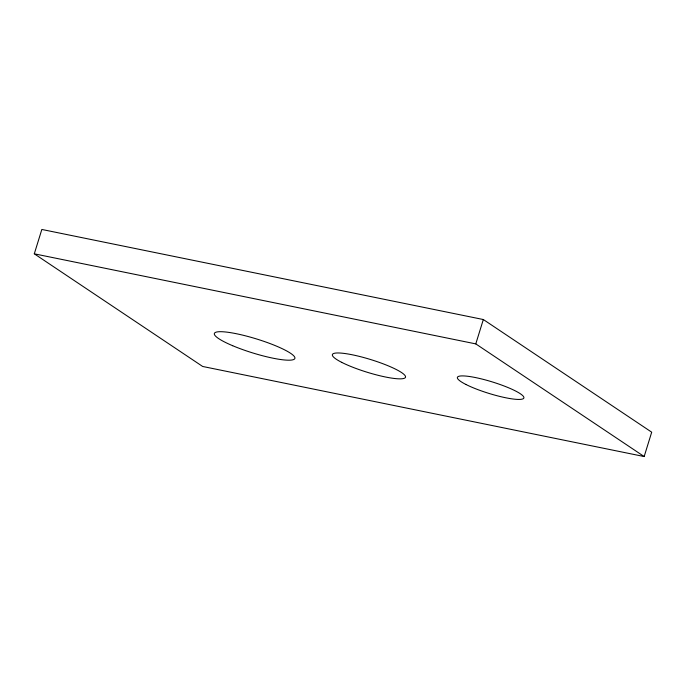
<?xml version="1.0" encoding="UTF-8"?>
<svg xmlns="http://www.w3.org/2000/svg" width="686" height="686" viewBox="0 0 686 686"><rect width="100%" height="100%" fill="white"/><g stroke="black" fill="none" stroke-linecap="round" stroke-linejoin="round"><path stroke-width="1.03" d="M34.3 253.82L41.837 229.458L483.33 319.53L651.7 432.18L644.163 456.542L202.67 366.47L34.3 253.82L475.784 343.892L644.163 456.542M475.784 343.892L483.33 319.53M341.697 362.345A38.287 6.586 17.2 0 0 403.754 378.466A38.287 6.586 17.2 0 0 361.351 356.9A38.287 6.586 17.2 0 0 341.697 362.345M465.863 384.434A34.806 5.985 17.2 0 0 522.286 399.089A34.806 5.985 17.2 0 0 483.733 379.487A34.806 5.985 17.2 0 0 465.863 384.434M232.683 345.718A42.112 7.237 17.2 0 0 294.877 358.401A42.112 7.237 17.2 0 0 236.387 333.73A42.112 7.237 17.2 0 0 232.683 345.718"/></g></svg>
